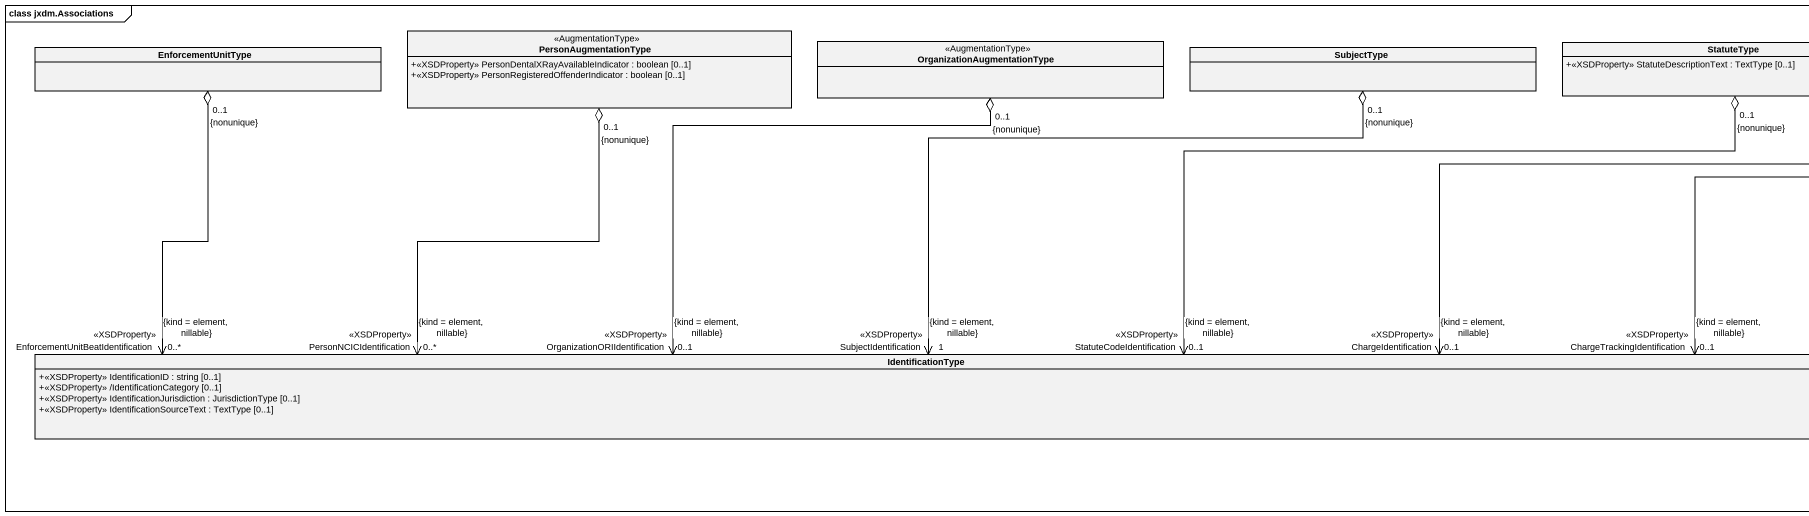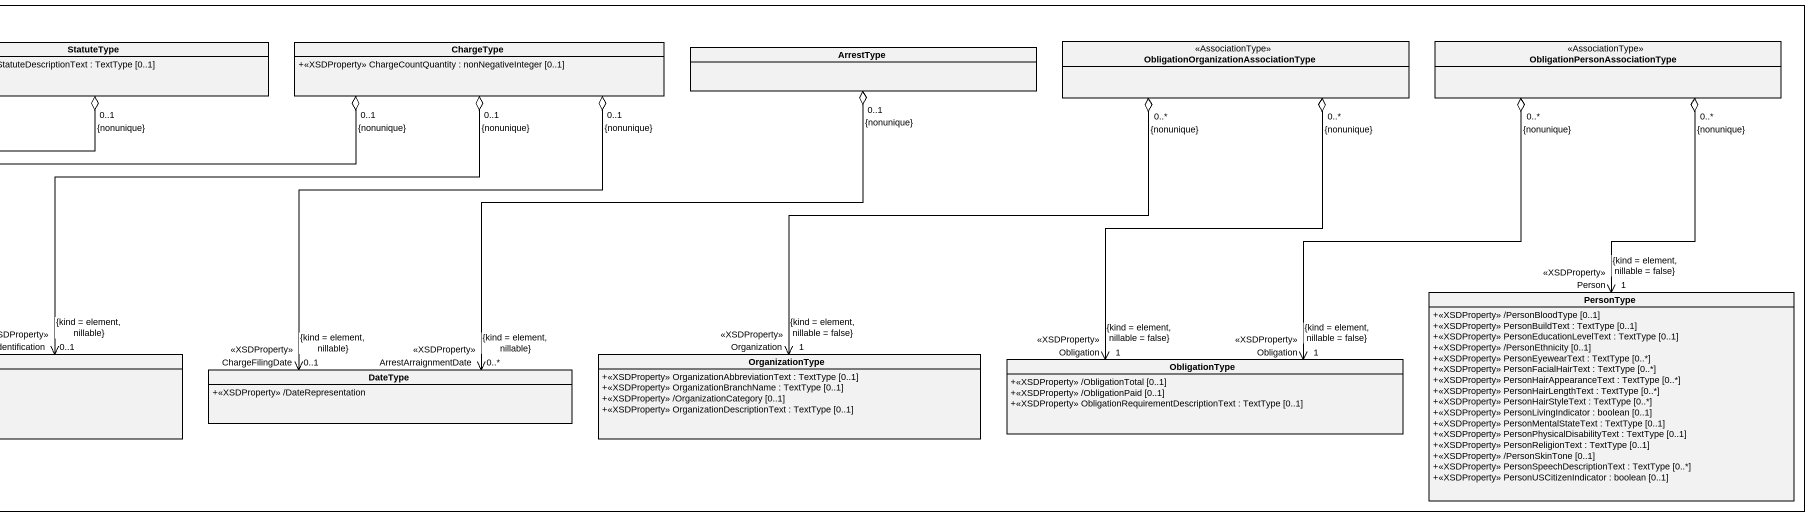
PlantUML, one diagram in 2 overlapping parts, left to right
@startuml
mainframe class jxdm.Associations
hide circle
hide empty members
skinparam classAttributeIconSize 0
class PersonAugmentationType <<AugmentationType>> {
  +<<XSDProperty>> PersonDentalXRayAvailableIndicator : boolean [0..1]
  +<<XSDProperty>> PersonRegisteredOffenderIndicator : boolean [0..1]
}
class EnforcementUnitType
class OrganizationAugmentationType <<AugmentationType>>
class SubjectType
class StatuteType {
  +<<XSDProperty>> StatuteDescriptionText : TextType [0..1]
}
class ChargeType {
  +<<XSDProperty>> ChargeCountQuantity : nonNegativeInteger [0..1]
}
class ArrestType
class "ObligationOrganizationAssociationType" as ObligationOrganizationAssoci <<AssociationType>>
class "ObligationPersonAssociationType" as ObligationPersonAssociationT <<AssociationType>>
class PersonType {
  +<<XSDProperty>> /PersonBloodType [0..1]
  +<<XSDProperty>> PersonBuildText : TextType [0..1]
  +<<XSDProperty>> PersonEducationLevelText : TextType [0..1]
  +<<XSDProperty>> /PersonEthnicity [0..1]
  +<<XSDProperty>> PersonEyewearText : TextType [0..*]
  +<<XSDProperty>> PersonFacialHairText : TextType [0..*]
  +<<XSDProperty>> PersonHairAppearanceText : TextType [0..*]
  +<<XSDProperty>> PersonHairLengthText : TextType [0..*]
  +<<XSDProperty>> PersonHairStyleText : TextType [0..*]
  +<<XSDProperty>> PersonLivingIndicator : boolean [0..1]
  +<<XSDProperty>> PersonMentalStateText : TextType [0..1]
  +<<XSDProperty>> PersonPhysicalDisabilityText : TextType [0..1]
  +<<XSDProperty>> PersonReligionText : TextType [0..1]
  +<<XSDProperty>> /PersonSkinTone [0..1]
  +<<XSDProperty>> PersonSpeechDescriptionText : TextType [0..*]
  +<<XSDProperty>> PersonUSCitizenIndicator : boolean [0..1]
}
class IdentificationType {
  +<<XSDProperty>> IdentificationID : string [0..1]
  +<<XSDProperty>> /IdentificationCategory [0..1]
  +<<XSDProperty>> IdentificationJurisdiction : JurisdictionType [0..1]
  +<<XSDProperty>> IdentificationSourceText : TextType [0..1]
}
class DateType {
  +<<XSDProperty>> /DateRepresentation
}
class OrganizationType {
  +<<XSDProperty>> OrganizationAbbreviationText : TextType [0..1]
  +<<XSDProperty>> OrganizationBranchName : TextType [0..1]
  +<<XSDProperty>> /OrganizationCategory [0..1]
  +<<XSDProperty>> OrganizationDescriptionText : TextType [0..1]
}
class ObligationType {
  +<<XSDProperty>> /ObligationTotal [0..1]
  +<<XSDProperty>> /ObligationPaid [0..1]
  +<<XSDProperty>> ObligationRequirementDescriptionText : TextType [0..1]
}
PersonAugmentationType "0..1\n{nonunique}" o--> "PersonNCICIdentification\n<<XSDProperty>>\n0..*\n{kind = element, nillable}" IdentificationType
EnforcementUnitType "0..1\n{nonunique}" o-right-> "EnforcementUnitBeatIdentification\n<<XSDProperty>>\n0..*\n{kind = element, nillable}" IdentificationType
OrganizationAugmentationType "0..1\n{nonunique}" o--> "OrganizationORIIdentification\n<<XSDProperty>>\n0..1\n{kind = element, nillable}" IdentificationType
SubjectType "0..1\n{nonunique}" o--> "SubjectIdentification\n<<XSDProperty>>\n1\n{kind = element, nillable}" IdentificationType
StatuteType "0..1\n{nonunique}" o-left-> "StatuteCodeIdentification\n<<XSDProperty>>\n0..1\n{kind = element, nillable}" IdentificationType
ChargeType "0..1\n{nonunique}" o-left-> "ChargeIdentification\n<<XSDProperty>>\n0..1\n{kind = element, nillable}" IdentificationType
ChargeType "0..1\n{nonunique}" o-left-> "ChargeTrackingIdentification\n<<XSDProperty>>\n0..1\n{kind = element, nillable}" IdentificationType
ChargeType "0..1\n{nonunique}" o--> "ChargeFilingDate\n<<XSDProperty>>\n0..1\n{kind = element, nillable}" DateType
ArrestType "0..1\n{nonunique}" o--> "ArrestArraignmentDate\n<<XSDProperty>>\n0..*\n{kind = element, nillable}" DateType
ObligationOrganizationAssoci "0..*\n{nonunique}" o--> "Organization\n<<XSDProperty>>\n1\n{kind = element, nillable = false}" OrganizationType
ObligationOrganizationAssoci "0..*\n{nonunique}" o--> "Obligation\n<<XSDProperty>>\n1\n{kind = element, nillable = false}" ObligationType
ObligationPersonAssociationT "0..*\n{nonunique}" o--> "Person\n<<XSDProperty>>\n1\n{kind = element, nillable = false}" PersonType
ObligationPersonAssociationT "0..*\n{nonunique}" o--> "Obligation\n<<XSDProperty>>\n1\n{kind = element, nillable = false}" ObligationType
@enduml
